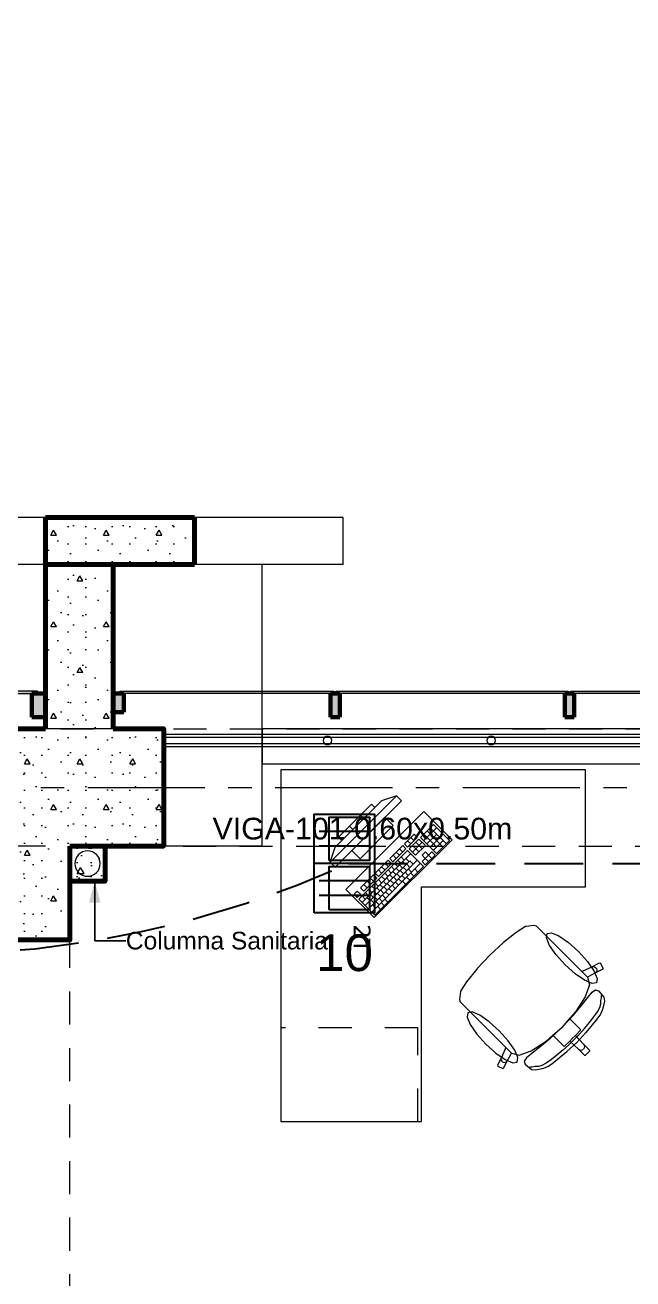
# Model space of a CAD drawing. Header units: inches. Extents: x -19 to 5698, y -728 to 92.
# Drawn here: x 215.38 to 217.97, y 37.55 to 42.9 of the extents above; entities that cross this region are included whole.
import ezdxf

# ---------------------------------------------------------------- set-up
doc = ezdxf.new("R2010")
doc.units = ezdxf.units.IN
doc.header["$MEASUREMENT"] = 0
doc.set_wipeout_variables(frame=1)
for name, pattern in [('HIDDEN', [0.375, 0.25, -0.125]), ('Hidden Line', [0.195611, 0.141111, -0.0545]), ('Línea Oculta', [0.195611, 0.141111, -0.0545]), ('Punto & Raya', [0.65, 0.5, -0.075, 0, -0.075]), ('Rayas', [0.282222, 0.141111, -0.141111]), ('Wipeout_Contour', [1, 0, -1])]:
    doc.linetypes.add(name, pattern=pattern)
doc.layers.get('0').update_dxf_attribs({"color": 61})
doc.layers.add('00 conduct tomacorr', color=120, linetype='HIDDEN', lineweight=30)
doc.layers.add('00 IE LUZ EMERGENCIA', color=253, linetype='Continuous', lineweight=0)
for name, color, linetype in [('02 _ ARQ _ ALB _ Ejes Generales', 251, 'Continuous'), ('02 _ ARQ _ ZON _ Espacio.3D', 7, 'Continuous'), ('08 _ STR _ EXT _ 06 Columnas', 7, 'Continuous'), ('08 _ STR _ EXT _ 07 Losa Aligerada', 7, 'Continuous'), ('08 _ STR _ EXT _ 08 Placas Inclinadas', 7, 'Continuous'), ('08 _ STR _ EXT _ 09 Vigas', 251, 'Continuous'), ('Acabado - Muros', 7, 'Continuous'), ('Estructura - 04 MURO', 7, 'Continuous'), ('Estructura - Carga', 7, 'Continuous'), ('Interior - Escaleras & Barandillas', 7, 'Continuous'), ('Interior - Mobiliario', 7, 'Continuous'), ('MEP - HVAC', 7, 'Continuous'), ('Notas - Etiquetas', 7, 'Continuous')]:
    doc.layers.add(name, color=color, linetype=linetype)
doc.styles.add('Annotative', font='arial.ttf')
doc.styles.add('Estilo_Generado_4', font='swisse.ttf')
doc.dimstyles.new('Estilo_Generado__8', dxfattribs={"dimtxt": 0.18, "dimasz": 0.0912, "dimexe": 0.18, "dimexo": 0.0625, "dimgap": 0, "dimtad": 0, "dimtih": 1, "dimtoh": 1, "dimdec": 4, "dimzin": 0, "dimdsep": 46, "dimcen": 0.09, "dimadec": 0, "dimazin": 0, "dimtfac": 1, "dimtdec": 4, "dimtmove": 0, "dimatfit": 3, "dimldrblk": 'ARROWHEAD_5', "dimfxl": 1, "dimtolj": 1, "dimtzin": 0, "dimarcsym": 0})
pattern_1 = [(0, (185.00004, 1e-08), (0, 0.3897114), [0.024375, -0.200625]), (0, (185.11254, 0.19486), (0, 0.3897114), [0.024375, -0.200625]), (60, (185.00004, 1e-08), (-0.3375, 0.1948557), [0.024375, -0.200625]), (60, (185.22504, 1e-08), (-0.3375, 0.1948557), [0.024375, -0.200625]), (120, (185.0244, 1e-08), (0.3375, 0.1948557), [0.024375, -0.200625]), (120, (185.2494, 1e-08), (0.3375, 0.1948557), [0.024375, -0.200625]), (0, (185.00004, 0.0375), (0, 0.075), [0, -0.075, 0, -0.1125]), (45, (185.03754, 0.0375), (-0.05303301, 0.05303301), [0, -0.05625, 0, -0.09375])]

# ---------------------------------------------------------------- blocks, each defined once
blk = doc.blocks.new('ARROWHEAD_5')
at = {"linetype": 'Continuous', "lineweight": 0}
blk.add_hatch(color=0, dxfattribs=at).paths.add_polyline_path([(-1, 0.2679), (0, 0), (-1, -0.2679)])
at = {"color": 0, "linetype": 'Continuous', "lineweight": 0}
blk.add_line((0, 0), (-1, 0), dxfattribs=at)
blk = doc.blocks.new('CAJA POP UP 6 MODULOS')
at = {"layer": '00 conduct tomacorr', "linetype": 'Continuous'}
for p, q in [((-0.095, -0.165), (-0.095, -0.0151)), ((-0.052, -0.165), (-0.052, -0.0151)), ((0.052, -0.165), (0.052, -0.0151)), ((0.095, -0.165), (0.095, -0.0151)), ((0, -0.165), (0, -0.18))]:
    blk.add_line(p, q, dxfattribs=at)
for points in [[(-0.147, 0), (0.147, 0), (0.147, -0.18), (-0.147, -0.18)], [(0, 0), (0.147, 0), (0.147, -0.18), (0, -0.18)]]:
    blk.add_lwpolyline(points, close=True, dxfattribs=at)
for points in [[(-0.138, -0.045), (-0.009, -0.045), (-0.009, -0.165), (-0.138, -0.165), (-0.138, -0.045)], [(0.009, -0.045), (0.138, -0.045), (0.138, -0.165), (0.009, -0.165), (0.009, -0.045)]]:
    blk.add_lwpolyline(points, dxfattribs=at)
at = {"color": 1, "insert": (-0.1807, -0.168), "char_height": 0.05, "attachment_point": 1, "rotation": 180}
blk.add_mtext_dynamic_manual_height_columns('{\\fVerdana|b0|i0|c0|p34;2T}', width=0.000481, gutter_width=0.1561, heights=[0], dxfattribs=at)

msp = doc.modelspace()

# ---------------------------------------------------------------- hatches: boundary and pattern name
at = {"layer": '08 _ STR _ EXT _ 06 Columnas', "linetype": 'Continuous', "lineweight": 9}
h = msp.add_hatch(dxfattribs=at)
h.set_pattern_fill('HORMIGÓN_EN_MASA_0002', style=0, pattern_type=2)
h.set_pattern_definition(pattern_1)
h.paths.add_polyline_path([(215.4654, 39.9), (215.07, 39.9), (215.07, 39), (215.57, 39), (215.57, 39.4), (215.4654, 39.4)])
at = {"layer": 'Acabado - Muros', "linetype": 'Continuous', "lineweight": 9}
for points in [[(214.5668, 40.06), (214.5668, 40.05), (215.4307, 40.05), (215.4307, 40.06)], [(217.6957, 40.06), (216.7057, 40.06), (216.7057, 40.05), (217.6957, 40.05)], [(218.6957, 40.06), (217.7057, 40.06), (217.7057, 40.05), (218.6957, 40.05)]]:
    msp.add_hatch(color=250, dxfattribs=at).paths.add_polyline_path(points)
at = {"layer": 'Acabado - Muros', "linetype": 'Continuous', "lineweight": 0}
for points in [[(215.4077, 39.95), (215.4654, 39.95), (215.4654, 40.05), (215.4077, 40.05)], [(216.7207, 39.95), (216.7207, 40.05), (216.6807, 40.05), (216.6807, 39.95)], [(217.7207, 39.95), (217.7207, 40.05), (217.6807, 40.05), (217.6807, 39.95)]]:
    msp.add_hatch(color=254, dxfattribs=at).paths.add_polyline_path(points)
at = {"layer": 'Estructura - Carga', "linetype": 'Continuous', "lineweight": 13}
h = msp.add_hatch(dxfattribs=at)
h.set_pattern_fill('HORMIGÓN_ARMADO_0002', color=251, style=0, pattern_type=2)
h.set_pattern_definition([(0, (185.00004, 1e-08), (0, 0.3117692), [0.03, -0.15]), (0, (185.09004, 0.1559), (0, 0.3117692), [0.03, -0.15]), (60, (185.00004, 1e-08), (-0.27, 0.1558846), [0.03, -0.15]), (60, (185.18004, 1e-08), (-0.27, 0.1558846), [0.03, -0.15]), (120, (185.03004, 1e-08), (0.27, 0.1558846), [0.03, -0.15]), (120, (185.21004, 1e-08), (0.27, 0.1558846), [0.03, -0.15]), (0, (185.00004, 0.03), (0, 0.06), [0, -0.06, 0, -0.09]), (45, (185.03004, 0.03), (-0.04242641, 0.04242641), [0, -0.045, 0, -0.075])])
h.paths.add_polyline_path([(215.72, 39.4), (215.57, 39.4), (215.57, 39.25), (215.72, 39.25)])

# ---------------------------------------------------------------- linework, layer by layer
at = {"layer": '00 conduct tomacorr'}
msp.add_line((216.7585, 39.3255, 0.0002), (220.0966, 39.3255, 0.0002), dxfattribs=at)
msp.add_arc((214.961, 43.3007, 0.0002), 4.3627, 245.6686, 294.3318, dxfattribs=at)
at = {"layer": '02 _ ARQ _ ZON _ Espacio.3D', "color": 254, "linetype": 'Continuous', "lineweight": 0, "flags": 128}
msp.add_lwpolyline([(229.57, 39), (229.07, 39), (229.07, 39.4), (228.67, 39.4), (228.67, 39.7505), (225.9306, 39.7505), (225.9306, 39.4), (225.7006, 39.4), (222.57, 39.4), (222.57, 39), (222.07, 39), (222.07, 39.4), (220.8488, 39.4004), (220.8493, 39.7505), (215.97, 39.7505), (215.97, 39.4), (215.57, 39.4), (215.57, 39), (215.07, 39), (215.07, 39.7505), (208.57, 39.7505), (208.57, 39), (205.07, 39)], dxfattribs=at)
at = {"layer": '08 _ STR _ EXT _ 06 Columnas', "color": 7, "linetype": 'Continuous', "lineweight": 80, "flags": 128}
msp.add_lwpolyline([(215.4654, 39.9), (215.07, 39.9), (215.07, 39), (215.57, 39), (215.57, 39.4)], dxfattribs=at)
at = {"layer": '08 _ STR _ EXT _ 07 Losa Aligerada', "color": 7, "linetype": 'Rayas', "lineweight": 18, "flags": 128}
msp.add_lwpolyline([(193.22, 11.97, 1.049431), (198.7937, 6.3), (209.6003, 6.3), (209.6003, 6.2005), (214.7981, 6.2005), (214.7981, 7.2), (222.07, 7.2), (222.07, 5.6637), (223.2699, 5.6637), (223.2699, 4.2), (228.3699, 4.2), (228.3699, 5.6637), (229.57, 5.6637), (229.57, 7.2), (236.57, 7.2), (236.57, 14.9999), (236.57, 15.1499), (236.57, 15.1499), (236.57, 15.7999), (236.57, 15.7999), (236.57, 18.1001), (236.57, 20.35), (234.07, 20.35), (231.67, 20.35), (231.67, 22.35), (231.67, 22.6), (231.67, 24.5), (231.67, 24.75), (231.67, 26.75), (236.57, 26.75), (236.57, 29.7), (236.57, 35.2005), (236.57, 39.9), (228.67, 39.9), (223.5529, 39.9), (223.5529, 40.9), (218.9324, 40.9), (218.9324, 39.9), (208.37, 39.9), (208.37, 41.4352), (207.42, 41.4352), (207.42, 42.9), (202.22, 42.9), (202.22, 41.4352), (201.2699, 41.4352), (201.2699, 39.9), (196.2701, 39.9), (196.2701, 41.1), (192.8701, 41.1), (192.8701, 37.7), (194.07, 37.7), (194.07, 33.9), (193.17, 33.9), (193.17, 21.2663), (193.22, 21.2663)], format="xyb", close=True, dxfattribs=at)
at = {"layer": '08 _ STR _ EXT _ 07 Losa Aligerada', "color": 7, "linetype": 'Continuous', "lineweight": 18, "flags": 128}
msp.add_lwpolyline([(236.57, 26.75), (236.57, 39.9), (228.67, 39.9), (226.1798, 39.9), (226.1798, 40.9), (221.5593, 40.9), (221.5593, 39.9), (208.37, 39.9), (208.37, 42.6544), (207.42, 42.6544)], dxfattribs=at)
at = {"layer": '08 _ STR _ EXT _ 08 Placas Inclinadas', "color": 7, "linetype": 'Continuous', "lineweight": 80}
for p, q in [((215.4654, 40.8001), (215.4654, 40.6001)), ((215.4654, 40.6001), (215.4654, 39.9))]:
    msp.add_line(p, q, dxfattribs=at)
at = {"layer": '08 _ STR _ EXT _ 08 Placas Inclinadas', "color": 251, "linetype": 'Línea Oculta', "lineweight": 13, "flags": 128}
for points in [[(215.4654, 40.8001), (214.1086, 40.8001)], [(215.4654, 40.6001), (213.7622, 40.6)], [(215.4654, 40.6001), (214.1086, 40.6001)], [(215.4654, 39.4), (213.7622, 39.3999)]]:
    msp.add_lwpolyline(points, dxfattribs=at)
at = {"layer": '08 _ STR _ EXT _ 09 Vigas', "color": 251, "linetype": 'Hidden Line', "lineweight": 13, "true_color": 0x636466}
for p, q in [((215.57, 39.9), (215.07, 39.9)), ((215.57, 30.2), (215.57, 39.4))]:
    msp.add_line(p, q, dxfattribs=at)
at = {"layer": 'Acabado - Muros', "color": 7, "linetype": 'Continuous', "lineweight": 60}
for p, q in [((215.4077, 40.05), (215.4077, 39.95)), ((215.4654, 40.05), (215.4077, 40.05)), ((215.4654, 40.05), (215.4654, 39.95)), ((216.7207, 40.05), (216.6807, 40.05)), ((216.6807, 40.05), (216.6807, 39.95)), ((216.7207, 40.05), (216.7207, 39.95)), ((217.7207, 40.05), (217.6807, 40.05)), ((217.6807, 40.05), (217.6807, 39.95)), ((217.7207, 40.05), (217.7207, 39.95)), ((215.4654, 39.95), (215.4077, 39.95)), ((216.7207, 39.95), (216.6807, 39.95)), ((217.7207, 39.95), (217.6807, 39.95))]:
    msp.add_line(p, q, dxfattribs=at)
at = {"layer": 'Acabado - Muros', "color": 7, "linetype": 'Continuous', "lineweight": 13, "flags": 128}
for points in [[(214.5668, 40.06), (214.5668, 40.05), (215.4307, 40.05), (215.4307, 40.06)], [(217.6957, 40.06), (217.6957, 40.05), (216.7057, 40.05), (216.7057, 40.06)], [(218.6957, 40.06), (218.6957, 40.05), (217.7057, 40.05), (217.7057, 40.06)]]:
    msp.add_lwpolyline(points, close=True, dxfattribs=at)
at = {"layer": 'Estructura - Carga', "color": 7, "linetype": 'Continuous', "lineweight": 80, "flags": 128}
msp.add_lwpolyline([(215.57, 39.4), (215.57, 39.25), (215.72, 39.25), (215.72, 39.4)], dxfattribs=at)
at = {"layer": 'Interior - Mobiliario', "color": 175, "linetype": 'Continuous', "lineweight": 13}
for p, q in [((216.9628, 39.6144), (216.68, 39.3316)), ((216.9628, 39.6144), (216.8992, 39.5932)), ((216.984, 39.5932), (216.9628, 39.6144)), ((216.7012, 39.3104), (216.984, 39.5932)), ((216.7012, 39.3952), (216.8992, 39.5932)), ((216.8568, 39.5791), (216.7153, 39.4376)), ((216.7295, 39.4235), (216.8709, 39.5649)), ((216.8709, 39.5649), (216.8568, 39.5791)), ((216.9133, 39.5225), (216.7719, 39.3811)), ((216.8238, 39.5178), (216.8096, 39.5319)), ((216.9487, 39.4871), (216.9133, 39.5225)), ((216.7766, 39.4706), (216.7625, 39.4848)), ((216.8073, 39.3457), (216.9487, 39.4871)), ((217.1208, 39.4921), (217.0654, 39.4367)), ((217.0791, 39.423), (217.1345, 39.4784)), ((217.0928, 39.4093), (217.1344, 39.4508)), ((217.1617, 39.3958), (217.0931, 39.4644)), ((217.1065, 39.3956), (217.1619, 39.451)), ((217.1755, 39.4097), (217.1069, 39.4782)), ((217.1893, 39.4235), (217.1208, 39.4921)), ((216.7153, 39.4376), (216.7295, 39.4235)), ((216.9894, 39.4019), (216.934, 39.3465)), ((217.0031, 39.3882), (216.9894, 39.4019)), ((217.0379, 39.4504), (216.9964, 39.4088)), ((216.9964, 39.4088), (217.0101, 39.3951)), ((217.0101, 39.3951), (217.0516, 39.4366)), ((217.0239, 39.4089), (217.0102, 39.4227)), ((217.0585, 39.4298), (217.0169, 39.3882)), ((217.0378, 39.4228), (217.024, 39.4365)), ((217.0306, 39.3745), (217.0722, 39.4161)), ((217.0582, 39.3747), (217.0308, 39.4021)), ((217.0516, 39.4366), (217.0379, 39.4504)), ((217.0443, 39.3608), (217.0859, 39.4024)), ((217.072, 39.3885), (217.0446, 39.4159)), ((217.0859, 39.4024), (217.0585, 39.4298)), ((217.0654, 39.4367), (217.134, 39.3681)), ((217.1341, 39.3957), (217.0792, 39.4506)), ((217.1202, 39.3819), (217.1618, 39.4234)), ((217.134, 39.3681), (217.1893, 39.4235)), ((216.68, 39.3316), (216.7012, 39.3952)), ((216.7719, 39.3811), (216.8073, 39.3457)), ((217.01, 39.3813), (216.8023, 39.1736)), ((216.816, 39.1599), (217.0237, 39.3676)), ((216.934, 39.3465), (216.9478, 39.3328)), ((216.9478, 39.3328), (217.0031, 39.3882)), ((216.9616, 39.3466), (216.9479, 39.3603)), ((216.9754, 39.3605), (216.9617, 39.3742)), ((216.9893, 39.3743), (216.9756, 39.388)), ((216.996, 39.3399), (216.9823, 39.3536)), ((217.0167, 39.3331), (217.0029, 39.3468)), ((217.0786, 39.3127), (217.01, 39.3813)), ((217.0169, 39.3882), (217.0443, 39.3608)), ((217.0856, 39.3472), (217.0718, 39.3334)), ((217.0858, 39.3748), (217.0719, 39.3609)), ((217.0719, 39.3609), (217.0856, 39.3472)), ((217.0855, 39.3197), (217.127, 39.3612)), ((217.0856, 39.3472), (217.0995, 39.3611)), ((217.0993, 39.3335), (217.0856, 39.3472)), ((217.0995, 39.3611), (217.0858, 39.3748)), ((217.1133, 39.3749), (217.0995, 39.3611)), ((217.1132, 39.3474), (217.0995, 39.3611)), ((217.127, 39.3612), (217.1133, 39.3749)), ((216.68, 39.3316), (216.7012, 39.3104)), ((216.8297, 39.1462), (217.0201, 39.3366)), ((216.8434, 39.1325), (217.0511, 39.3402)), ((216.8571, 39.1187), (217.0649, 39.3265)), ((216.8709, 39.105), (217.0786, 39.3127)), ((216.9271, 39.3396), (216.8717, 39.2842)), ((216.8854, 39.2705), (216.9408, 39.3259)), ((216.8993, 39.2843), (216.8856, 39.298)), ((216.9131, 39.2982), (216.8994, 39.3119)), ((216.927, 39.312), (216.9133, 39.3257)), ((216.9406, 39.2845), (216.9269, 39.2982)), ((216.9408, 39.3259), (216.9271, 39.3396)), ((216.9545, 39.2984), (216.9408, 39.3121)), ((216.9613, 39.2777), (216.9476, 39.2914)), ((216.9683, 39.3122), (216.9546, 39.3259)), ((216.9751, 39.2916), (216.9614, 39.3053)), ((216.9822, 39.3261), (216.9685, 39.3398)), ((216.989, 39.3054), (216.9752, 39.3191)), ((216.9923, 39.2813), (216.9786, 39.295)), ((217.0028, 39.3193), (216.9891, 39.333)), ((217.0061, 39.2952), (216.9924, 39.3089)), ((217.02, 39.309), (217.0063, 39.3227)), ((217.0268, 39.2884), (217.0131, 39.3021)), ((217.0338, 39.3229), (217.0201, 39.3366)), ((217.0543, 39.2885), (217.0406, 39.3022)), ((217.0718, 39.3334), (217.0855, 39.3197)), ((216.8648, 39.2773), (216.8094, 39.2219)), ((216.8231, 39.2082), (216.8785, 39.2635)), ((216.8508, 39.2359), (216.8371, 39.2496)), ((216.8647, 39.2497), (216.851, 39.2634)), ((216.8785, 39.2635), (216.8648, 39.2773)), ((216.8852, 39.2291), (216.8715, 39.2428)), ((216.8717, 39.2842), (216.8854, 39.2705)), ((216.8991, 39.243), (216.8854, 39.2567)), ((216.9129, 39.2568), (216.8992, 39.2705)), ((216.9197, 39.2362), (216.906, 39.2499)), ((216.9268, 39.2707), (216.9131, 39.2844)), ((216.9336, 39.25), (216.9199, 39.2637)), ((216.9369, 39.2259), (216.9232, 39.2396)), ((216.9474, 39.2639), (216.9337, 39.2776)), ((216.9507, 39.2398), (216.937, 39.2535)), ((216.9646, 39.2536), (216.9509, 39.2673)), ((216.9714, 39.233), (216.9577, 39.2467)), ((216.9784, 39.2675), (216.9647, 39.2812)), ((216.9852, 39.2468), (216.9715, 39.2606)), ((216.9991, 39.2607), (216.9854, 39.2744)), ((217.0024, 39.2366), (216.9887, 39.2503)), ((217.0129, 39.2745), (216.9992, 39.2882)), ((217.0197, 39.2539), (217.006, 39.2676)), ((217.037, 39.2712), (217.0233, 39.2849)), ((216.7956, 39.208), (216.7817, 39.1942)), ((216.7817, 39.1942), (216.7954, 39.1805)), ((216.7954, 39.1805), (216.8093, 39.1943)), ((216.8093, 39.1943), (216.7956, 39.208)), ((216.8094, 39.2219), (216.8231, 39.2082)), ((216.8298, 39.1737), (216.8161, 39.1875)), ((216.837, 39.222), (216.8233, 39.2357)), ((216.8437, 39.1876), (216.83, 39.2013)), ((216.8575, 39.2014), (216.8438, 39.2151)), ((216.8643, 39.1808), (216.8506, 39.1945)), ((216.8714, 39.2153), (216.8577, 39.229)), ((216.8782, 39.1946), (216.8645, 39.2084)), ((216.8815, 39.1705), (216.8678, 39.1843)), ((216.892, 39.2085), (216.8783, 39.2222)), ((216.8954, 39.1844), (216.8816, 39.1981)), ((216.9059, 39.2223), (216.8922, 39.2361)), ((216.9092, 39.1982), (216.8955, 39.212)), ((216.916, 39.1776), (216.9023, 39.1913)), ((216.923, 39.2121), (216.9093, 39.2258)), ((216.9298, 39.1914), (216.9161, 39.2052)), ((216.9437, 39.2053), (216.93, 39.219)), ((216.9575, 39.2191), (216.9438, 39.2329)), ((216.8023, 39.1736), (216.8709, 39.105)), ((216.8505, 39.1669), (216.8368, 39.1807)), ((216.8677, 39.1567), (216.8539, 39.1704)), ((216.8744, 39.1361), (216.8607, 39.1498)), ((216.8883, 39.1499), (216.8746, 39.1636)), ((216.8951, 39.1293), (216.8814, 39.143)), ((216.9021, 39.1638), (216.8884, 39.1775)), ((216.9107, 39.1448), (216.897, 39.1586)), ((216.9262, 39.1604), (216.9125, 39.1741)), ((217.4195, 38.9896), (217.4731, 39.0332)), ((217.4731, 39.0332), (217.5132, 39.0581)), ((217.5132, 39.0581), (217.5153, 39.059)), ((217.5153, 39.059), (217.5492, 39.063)), ((217.5492, 39.063), (217.5585, 39.0601)), ((217.5585, 39.0601), (217.5805, 39.0382)), ((217.5805, 39.0382), (217.606, 39.0127)), ((217.3603, 38.9341), (217.4186, 38.9889)), ((217.4186, 38.9889), (217.4195, 38.9896)), ((217.606, 39.0127), (217.7538, 38.8648)), ((217.3603, 38.9341), (217.3054, 38.8758)), ((217.3048, 38.8749), (217.2612, 38.8213)), ((217.3054, 38.8758), (217.3048, 38.8749)), ((217.7538, 38.8648), (217.7956, 38.8844)), ((217.778, 38.8406), (217.7538, 38.8648)), ((217.7956, 38.8844), (217.8287, 38.9014)), ((217.7956, 38.8844), (217.8012, 38.886)), ((217.8012, 38.886), (217.8071, 38.8853)), ((217.8071, 38.8853), (217.8122, 38.8825)), ((217.8422, 38.8746), (217.8091, 38.8577)), ((217.8122, 38.8825), (217.8158, 38.8779)), ((217.8166, 38.8664), (217.8137, 38.8613)), ((217.8158, 38.8779), (217.8173, 38.8723)), ((217.8173, 38.8723), (217.8166, 38.8664)), ((217.8287, 38.9014), (217.8327, 38.9001)), ((217.8327, 38.9001), (217.8435, 38.8787)), ((217.8435, 38.8787), (217.8422, 38.8746)), ((217.2612, 38.8213), (217.2363, 38.7812)), ((217.778, 38.8406), (217.7781, 38.8404)), ((217.8091, 38.8577), (217.7781, 38.8404)), ((217.7781, 38.8404), (217.7855, 38.8084)), ((217.8137, 38.8613), (217.8091, 38.8577)), ((217.2354, 38.7791), (217.2314, 38.7452)), ((217.2363, 38.7812), (217.2354, 38.7791)), ((217.7672, 38.7564), (217.7259, 38.6926)), ((217.7855, 38.8084), (217.7672, 38.7564)), ((217.7783, 38.7544), (217.7969, 38.7767)), ((217.7969, 38.7767), (217.8113, 38.7867)), ((217.8113, 38.7867), (217.8242, 38.7833)), ((217.8242, 38.7833), (217.8474, 38.7554)), ((217.837, 38.7527), (217.8377, 38.7607)), ((217.8377, 38.7607), (217.8385, 38.7652)), ((217.2314, 38.7452), (217.2343, 38.7359)), ((217.2343, 38.7359), (217.2562, 38.7139)), ((217.2562, 38.7139), (217.2817, 38.6884)), ((217.7177, 38.6789), (217.7504, 38.7182)), ((217.7504, 38.7182), (217.7783, 38.7544)), ((217.8199, 38.6929), (217.8299, 38.7118)), ((217.8299, 38.7118), (217.8338, 38.7265)), ((217.8415, 38.7025), (217.8325, 38.6833)), ((217.8338, 38.7265), (217.8349, 38.7419)), ((217.8349, 38.7419), (217.837, 38.7527)), ((217.8493, 38.7387), (217.8415, 38.7025)), ((217.8474, 38.7554), (217.8493, 38.7387)), ((217.2817, 38.6884), (217.4296, 38.5406)), ((217.7011, 38.6645), (217.6678, 38.6266)), ((217.6682, 38.6262), (217.7177, 38.6789)), ((217.7259, 38.6926), (217.7011, 38.6645)), ((217.7011, 38.6645), (217.7284, 38.6371)), ((217.8176, 38.6616), (217.7708, 38.6049)), ((217.7865, 38.6473), (217.8051, 38.6711)), ((217.8051, 38.6711), (217.8199, 38.6929)), ((217.8325, 38.6833), (217.8176, 38.6616)), ((217.6682, 38.6262), (217.6155, 38.5767)), ((217.6299, 38.5933), (217.6678, 38.6266)), ((217.7199, 38.5744), (217.7428, 38.5979)), ((217.7496, 38.6159), (217.726, 38.5923)), ((217.7284, 38.6371), (217.7496, 38.6159)), ((217.7708, 38.6049), (217.7317, 38.5627)), ((217.7428, 38.5979), (217.7653, 38.6225)), ((217.7653, 38.6225), (217.7865, 38.6473)), ((217.5379, 38.5272), (217.6018, 38.5685)), ((217.5761, 38.544), (217.54, 38.516)), ((217.6155, 38.5767), (217.5761, 38.544)), ((217.6018, 38.5685), (217.6299, 38.5933)), ((217.6299, 38.5933), (217.6573, 38.5659)), ((217.6573, 38.5659), (217.6784, 38.5448)), ((217.6965, 38.5516), (217.6718, 38.5291)), ((217.6784, 38.5448), (217.7021, 38.5684)), ((217.6895, 38.5236), (217.7317, 38.5627)), ((217.7199, 38.5744), (217.6965, 38.5516)), ((217.7021, 38.5684), (217.714, 38.5804)), ((217.7021, 38.5684), (217.7386, 38.5344)), ((217.726, 38.5923), (217.714, 38.5804)), ((217.726, 38.5923), (217.7599, 38.5558)), ((217.7599, 38.5558), (217.7632, 38.5509)), ((217.7599, 38.5558), (217.786, 38.5297)), ((217.7643, 38.5452), (217.7631, 38.5394)), ((217.7632, 38.5509), (217.7643, 38.5452)), ((217.41, 38.4988), (217.393, 38.4657)), ((217.41, 38.4988), (217.4084, 38.4931)), ((217.4084, 38.4931), (217.409, 38.4873)), ((217.4296, 38.5406), (217.41, 38.4988)), ((217.4538, 38.5163), (217.4296, 38.5406)), ((217.4367, 38.4853), (217.454, 38.5163)), ((217.4538, 38.5163), (217.454, 38.5163)), ((217.454, 38.5163), (217.486, 38.5088)), ((217.486, 38.5088), (217.5379, 38.5272)), ((217.5177, 38.4974), (217.5077, 38.4831)), ((217.54, 38.516), (217.5177, 38.4974)), ((217.6233, 38.4893), (217.6015, 38.4745)), ((217.6471, 38.5079), (217.6233, 38.4893)), ((217.6328, 38.4768), (217.6895, 38.5236)), ((217.6718, 38.5291), (217.6471, 38.5079)), ((217.7386, 38.5344), (217.7435, 38.5312)), ((217.7386, 38.5344), (217.7647, 38.5083)), ((217.7435, 38.5312), (217.7492, 38.5301)), ((217.7492, 38.5301), (217.755, 38.5313)), ((217.755, 38.5313), (217.7599, 38.5345)), ((217.7631, 38.5394), (217.7599, 38.5345)), ((217.7647, 38.5083), (217.7689, 38.5084)), ((217.7689, 38.5084), (217.7775, 38.5169)), ((217.786, 38.5254), (217.7775, 38.5169)), ((217.786, 38.5297), (217.786, 38.5254)), ((217.393, 38.4657), (217.3943, 38.4617)), ((217.3943, 38.4617), (217.4157, 38.4508)), ((217.409, 38.4873), (217.4119, 38.4822)), ((217.4119, 38.4822), (217.4165, 38.4786)), ((217.4157, 38.4508), (217.4197, 38.4522)), ((217.4165, 38.4786), (217.4221, 38.4771)), ((217.4197, 38.4522), (217.4367, 38.4853)), ((217.4221, 38.4771), (217.4279, 38.4778)), ((217.4279, 38.4778), (217.4331, 38.4807)), ((217.4331, 38.4807), (217.4367, 38.4853)), ((217.5077, 38.4831), (217.5111, 38.4702)), ((217.5111, 38.4702), (217.5389, 38.447)), ((217.5337, 38.4566), (217.5292, 38.4558)), ((217.5417, 38.4574), (217.5337, 38.4566)), ((217.5389, 38.447), (217.5557, 38.4451)), ((217.5525, 38.4595), (217.5417, 38.4574)), ((217.5679, 38.4606), (217.5525, 38.4595)), ((217.5557, 38.4451), (217.5919, 38.4529)), ((217.5826, 38.4645), (217.5679, 38.4606)), ((217.6015, 38.4745), (217.5826, 38.4645)), ((217.5919, 38.4529), (217.6111, 38.4619)), ((217.6111, 38.4619), (217.6328, 38.4768))]:
    msp.add_line(p, q, dxfattribs=at)
at = {"layer": 'Interior - Mobiliario', "color": 175, "linetype": 'Rayas', "lineweight": 13}
for p, q in [((217.0539, 38.6255), (216.4689, 38.6255)), ((217.0539, 38.2255), (217.0539, 38.6255))]:
    msp.add_line(p, q, dxfattribs=at)
at = {"layer": 'Interior - Mobiliario', "color": 175, "linetype": 'Continuous', "lineweight": 13, "flags": 128}
for points in [[(216.7471, 39.2149), (216.8674, 39.0947), (217.1997, 39.427), (217.0795, 39.5472)], [(217.7387, 38.9506), (217.7769, 38.9081), (217.8049, 38.8677), (217.8185, 38.8357), (217.8156, 38.8168), (217.7967, 38.8139), (217.7646, 38.8275), (217.7243, 38.8555), (217.6818, 38.8937), (217.6436, 38.9361), (217.6156, 38.9765), (217.602, 39.0086), (217.6049, 39.0275), (217.6238, 39.0304), (217.6559, 39.0168), (217.6962, 38.9887)], [(217.3438, 38.5557), (217.3863, 38.5175), (217.4266, 38.4895), (217.4587, 38.4759), (217.4776, 38.4787), (217.4805, 38.4977), (217.4669, 38.5297), (217.4389, 38.5701), (217.4007, 38.6126), (217.3582, 38.6507), (217.3179, 38.6787), (217.2858, 38.6924), (217.2669, 38.6895), (217.264, 38.6706), (217.2776, 38.6385), (217.3056, 38.5981)]]:
    msp.add_lwpolyline(points, close=True, dxfattribs=at)
at = {"layer": 'MEP - HVAC', "color": 7, "linetype": 'Continuous', "lineweight": 13, "flags": 128}
msp.add_lwpolyline([(215.645, 39.271, 1), (215.645, 39.379, 1)], format="xyb", close=True, dxfattribs=at)

# ---------------------------------------------------------------- block references
at = {"layer": '00 conduct tomacorr', "xscale": 1.432830642179531, "yscale": 1.432830642179531, "zscale": 1.432830642179531, "rotation": 89.99999999999997}
msp.add_blockref('CAJA POP UP 6 MODULOS', (216.6111, 39.3255, 0.0002), dxfattribs=at)

# ---------------------------------------------------------------- texts
at = {"layer": '00 IE LUZ EMERGENCIA', "style": 'Annotative'}
msp.add_attdef('10', (216.6198, 38.8667), '', height=0.1562, dxfattribs=at)
at = {"layer": 'Notas - Etiquetas', "color": 5, "linetype": 'Continuous', "lineweight": 35, "insert": (215.8082, 38.9961), "char_height": 0.075, "attachment_point": 4, "style": 'Estilo_Generado_4'}
msp.add_mtext('\\A1;{\\pql;\\fSwis721 Ex BT|b0|i0|c0|p34;Columna Sanitaria}', dxfattribs=at)

# ---------------------------------------------------------------- leaders
at = {"layer": 'Notas - Etiquetas', "color": 144, "linetype": 'Continuous', "lineweight": 13, "annotation_type": 0, "has_hookline": 1, "hookline_direction": 0, "text_width": 1.0171}
msp.add_leader([(215.6755, 39.25), (215.6755, 38.9961), (215.8082, 38.9961)], dimstyle='Estilo_Generado__8', dxfattribs=at)

# ---------------------------------------------------------------- next in the draw order: wipeouts: each hides what was drawn before it
at = {"color": 254, "linetype": 'Wipeout_Contour', "lineweight": 0, "ltscale": 13117.841293}
msp.add_wipeout([(216.3891, 40.6001), (215.7541, 40.6001), (215.7541, 39.9), (215.97, 39.9), (215.97, 39.4), (215.7541, 39.4), (215.7541, 39.4), (216.3892, 39.4)], dxfattribs=at).dxf.layer = '08 _ STR _ EXT _ 08 Placas Inclinadas'

# ---------------------------------------------------------------- next in the draw order: hatches: boundary and pattern name
at = {"layer": '08 _ STR _ EXT _ 06 Columnas', "linetype": 'Continuous', "lineweight": 9}
h = msp.add_hatch(dxfattribs=at)
h.set_pattern_fill('HORMIGÓN_EN_MASA_0002', style=0, pattern_type=2)
h.set_pattern_definition(pattern_1)
h.paths.add_polyline_path([(215.4654, 39.9), (215.4654, 39.4), (215.57, 39.4), (215.57, 39.4), (215.7541, 39.4), (215.7541, 39.9)])
h = msp.add_hatch(dxfattribs=at)
h.set_pattern_fill('HORMIGÓN_EN_MASA_0002', style=0, pattern_type=2)
h.set_pattern_definition(pattern_1)
h.paths.add_polyline_path([(215.7541, 39.9), (215.7541, 39.4), (215.97, 39.4), (215.97, 39.9)])
at = {"layer": '08 _ STR _ EXT _ 08 Placas Inclinadas', "linetype": 'Continuous', "lineweight": 9}
h = msp.add_hatch(dxfattribs=at)
h.set_pattern_fill('HORMIGÓN_EN_MASA_0002', color=250, style=0, pattern_type=2)
h.set_pattern_definition(pattern_1)
h.paths.add_polyline_path([(215.7541, 40.6001), (215.4654, 40.6001), (215.4654, 39.9), (215.7541, 39.9)])
at = {"layer": 'Acabado - Muros', "linetype": 'Continuous', "lineweight": 0}
msp.add_hatch(color=254, dxfattribs=at).paths.add_polyline_path([(215.8003, 39.97), (215.8003, 40.05), (215.7541, 40.05), (215.7541, 39.97)])
at = {"layer": 'Acabado - Muros', "linetype": 'Continuous', "lineweight": 9}
msp.add_hatch(color=250, dxfattribs=at).paths.add_polyline_path([(216.6957, 40.06), (215.7829, 40.06), (215.7829, 40.05), (216.6957, 40.05)])

# ---------------------------------------------------------------- next in the draw order: linework, layer by layer
at = {"layer": '02 _ ARQ _ ALB _ Ejes Generales', "color": 251, "linetype": 'Punto & Raya', "lineweight": 13, "true_color": 0x636466}
msp.add_line((190.8454, 39.65), (239.57, 39.65), dxfattribs=at)
at = {"layer": '08 _ STR _ EXT _ 06 Columnas', "color": 7, "linetype": 'Continuous', "lineweight": 80, "flags": 128}
msp.add_lwpolyline([(215.7541, 39.4), (215.97, 39.4), (215.97, 39.9), (215.7541, 39.9)], dxfattribs=at)
at = {"layer": '08 _ STR _ EXT _ 08 Placas Inclinadas', "color": 7, "linetype": 'Continuous', "lineweight": 80}
for p, q in [((215.7541, 39.9), (215.7541, 40.6001)), ((215.7541, 39.4), (215.7541, 39.4))]:
    msp.add_line(p, q, dxfattribs=at)
at = {"layer": '08 _ STR _ EXT _ 08 Placas Inclinadas', "color": 7, "linetype": 'Continuous', "lineweight": 80, "flags": 128}
for points in [[(215.7541, 40.6001), (215.4654, 40.6001)], [(215.7541, 39.4), (215.57, 39.4)]]:
    msp.add_lwpolyline(points, dxfattribs=at)
at = {"layer": '08 _ STR _ EXT _ 08 Placas Inclinadas', "color": 7, "linetype": 'Continuous', "lineweight": 13, "flags": 128}
for points in [[(216.3891, 40.6001), (215.7541, 40.6001)], [(216.3892, 39.4), (216.3891, 40.6001)], [(216.3892, 39.4), (215.7541, 39.4)]]:
    msp.add_lwpolyline(points, dxfattribs=at)
at = {"layer": '08 _ STR _ EXT _ 09 Vigas', "color": 251, "linetype": 'Hidden Line', "lineweight": 13, "true_color": 0x636466}
msp.add_line((215.57, 39.4), (222.07, 39.4), dxfattribs=at)
at = {"layer": 'Acabado - Muros', "color": 7, "linetype": 'Continuous', "lineweight": 60}
for p, q in [((215.8003, 40.05), (215.7541, 40.05)), ((215.7541, 40.05), (215.7541, 39.97)), ((215.8003, 40.05), (215.8003, 39.97)), ((215.8003, 39.97), (215.7541, 39.97))]:
    msp.add_line(p, q, dxfattribs=at)
at = {"layer": 'Acabado - Muros', "color": 7, "linetype": 'Continuous', "lineweight": 13, "flags": 128}
msp.add_lwpolyline([(216.6957, 40.06), (216.6957, 40.05), (215.7829, 40.05), (215.7829, 40.06)], close=True, dxfattribs=at)

# ---------------------------------------------------------------- next in the draw order: texts
at = {"layer": 'Notas - Etiquetas', "color": 171, "linetype": 'Continuous', "lineweight": 13, "insert": (216.1783, 39.4267), "char_height": 0.0925, "attachment_point": 7, "style": 'Estilo_Generado_4'}
msp.add_mtext('\\A1;{\\pql;\\fSwis721 Ex BT|b0|i0|c0|p34;VIGA-101\\fSwis721 Ex BT|b0|i0|c0|p34; \\fSwis721 Ex BT|b0|i0|c0|p34;0.60\\fSwis721 Ex BT|b0|i0|c0|p34;x\\fSwis721 Ex BT|b0|i0|c0|p34;0.50\\fSwis721 Ex BT|b0|i0|c0|p34;m}', dxfattribs=at)

# ---------------------------------------------------------------- next in the draw order: wipeouts: each hides what was drawn before it
at = {"color": 254, "linetype": 'Wipeout_Contour', "lineweight": 0, "ltscale": 6560.164797}
msp.add_wipeout([(216.7356, 40.6001), (216.7356, 40.8001), (216.1005, 40.8001), (216.1005, 40.6001)], dxfattribs=at).dxf.layer = '08 _ STR _ EXT _ 08 Placas Inclinadas'
at = {"color": 254, "linetype": 'Wipeout_Contour', "lineweight": 0, "ltscale": 6565.971931}
msp.add_wipeout([(216.3892, 39.75), (219.3943, 39.75), (219.3943, 39.9), (216.3892, 39.9)], dxfattribs=at).dxf.layer = 'Estructura - 04 MURO'

# ---------------------------------------------------------------- next in the draw order: hatches: boundary and pattern name
at = {"layer": '08 _ STR _ EXT _ 08 Placas Inclinadas', "linetype": 'Continuous', "lineweight": 9}
h = msp.add_hatch(dxfattribs=at)
h.set_pattern_fill('HORMIGÓN_EN_MASA_0002', color=250, style=0, pattern_type=2)
h.set_pattern_definition(pattern_1)
h.paths.add_polyline_path([(216.1005, 40.6001), (216.1005, 40.8001), (215.4654, 40.8001), (215.4654, 40.6001)])

# ---------------------------------------------------------------- next in the draw order: linework, layer by layer
at = {"layer": '08 _ STR _ EXT _ 08 Placas Inclinadas', "color": 7, "linetype": 'Continuous', "lineweight": 80}
msp.add_line((216.1005, 40.6001), (216.1005, 40.8001), dxfattribs=at)
at = {"layer": '08 _ STR _ EXT _ 08 Placas Inclinadas', "color": 7, "linetype": 'Continuous', "lineweight": 80, "flags": 128}
for points in [[(216.1005, 40.8001), (215.4654, 40.8001)], [(216.1005, 40.6001), (215.4654, 40.6001)]]:
    msp.add_lwpolyline(points, dxfattribs=at)
at = {"layer": '08 _ STR _ EXT _ 08 Placas Inclinadas', "color": 7, "linetype": 'Continuous', "lineweight": 13, "flags": 128}
for points in [[(216.7356, 40.8001), (216.1005, 40.8001)], [(216.7356, 40.6001), (216.7356, 40.8001)], [(216.7356, 40.6001), (216.1005, 40.6001)]]:
    msp.add_lwpolyline(points, dxfattribs=at)
at = {"layer": '08 _ STR _ EXT _ 09 Vigas', "color": 251, "linetype": 'Hidden Line', "lineweight": 13, "true_color": 0x636466}
msp.add_line((194.07, 39.9), (236.57, 39.9), dxfattribs=at)
at = {"layer": 'Estructura - 04 MURO', "color": 7, "linetype": 'Continuous', "lineweight": 13}
msp.add_line((216.3892, 39.9), (216.3892, 39.75), dxfattribs=at)
at = {"layer": 'Estructura - 04 MURO', "color": 7, "linetype": 'Continuous', "lineweight": 13, "flags": 128}
for points in [[(219.3943, 39.9), (216.3892, 39.9)], [(216.3892, 39.75), (219.3943, 39.75)]]:
    msp.add_lwpolyline(points, dxfattribs=at)
at = {"layer": 'Interior - Escaleras & Barandillas', "color": 161, "linetype": 'Continuous', "lineweight": 13, "flags": 128}
for points in [[(215.97, 39.875), (215.97, 39.825), (220.8587, 39.825), (220.8587, 39.875)], [(215.97, 39.8625), (215.97, 39.8375), (220.8587, 39.8375), (220.8587, 39.8625)], [(215.97, 39.8625), (215.97, 39.8375), (220.8587, 39.8375), (220.8587, 39.8625)], [(215.97, 39.8625), (215.97, 39.8375), (220.8587, 39.8375), (220.8587, 39.8625)]]:
    msp.add_lwpolyline(points, close=True, dxfattribs=at)
for points in [[(216.6684, 39.8313, 1), (216.6684, 39.8688, 1)], [(217.3668, 39.8313, 1), (217.3668, 39.8688, 1)]]:
    msp.add_lwpolyline(points, format="xyb", close=True, dxfattribs=at)
at = {"layer": 'Interior - Mobiliario', "color": 175, "linetype": 'Continuous', "lineweight": 13, "flags": 128}
msp.add_lwpolyline([(216.4689, 39.7255), (216.4689, 38.2255), (217.0689, 38.2255), (217.0689, 39.2255), (217.7689, 39.2255), (217.7689, 39.7255)], close=True, dxfattribs=at)

doc.saveas('drawing.dxf')
